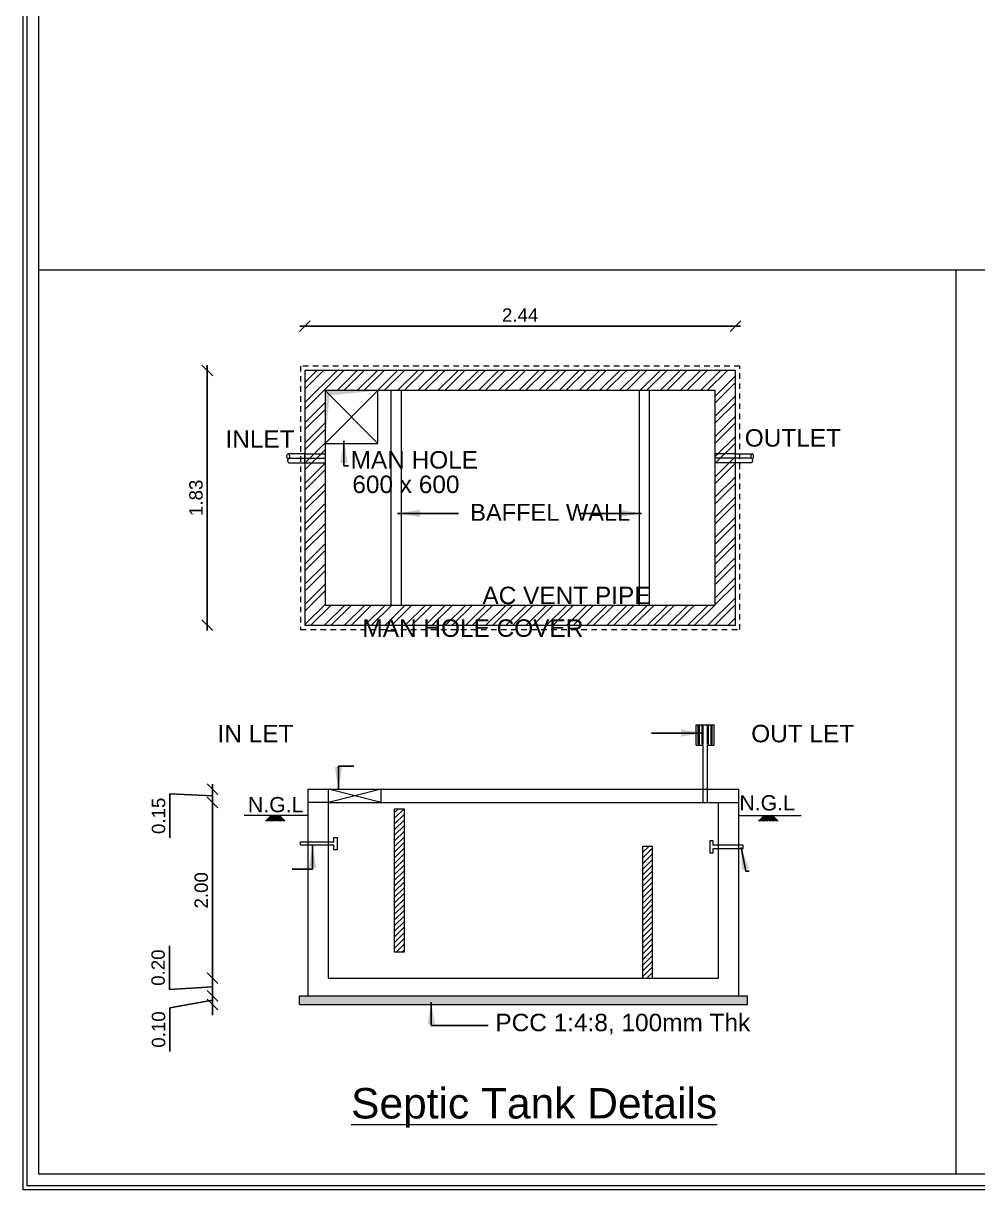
# Model space of a CAD drawing. Header units: metres. Extents: x 0 to 413, y 0 to 124.
# Drawn here: x 0 to 21.41, y 0 to 26.17 of the extents above; entities that cross this region are included whole.
import ezdxf
from ezdxf.enums import TextEntityAlignment as Align

# ---------------------------------------------------------------- set-up
doc = ezdxf.new("R2010")
doc.units = ezdxf.units.M
doc.header["$LTSCALE"] = 0.5
doc.header["$MEASUREMENT"] = 0
doc.linetypes.add('HIDDEN2', pattern=[0.1875, 0.125, -0.0625])
doc.layers.add('DIM', color=5, linetype='Continuous')
doc.layers.add('JSC-F-Hatch', color=8, linetype='Continuous', lineweight=13)
doc.styles.add('CORPORATION', font='arial.ttf')
doc.styles.get("Standard").update_dxf_attribs({"font": 'arial.ttf'})
doc.dimstyles.new('Dim-outter', dxfattribs={"dimtxt": 1, "dimasz": 1, "dimexe": 0, "dimexo": 0, "dimgap": 1, "dimtad": 1, "dimlfac": -1, "dimzin": 3, "dimdsep": 46, "dimtxsty": 'CORPORATION', "dimblk": 'ARCHTICK', "dimcen": 0.125, "dimclrd": 8, "dimclre": 8, "dimclrt": 256, "dimazin": 0, "dimtfac": 0.5, "dimtix": 1, "dimtmove": 2, "dimatfit": 3, "dimfxl": 0, "dimtolj": 1, "dimtzin": 0, "dimarcsym": 0})
doc.dimstyles.new('Dimension_Inner', dxfattribs={"dimtxt": 0.23, "dimasz": 0.17, "dimexe": 0.18, "dimexo": 0.0625, "dimgap": 0.1, "dimtad": 1, "dimzin": 0, "dimdsep": 46, "dimtxsty": 'Standard', "dimblk": 'ARCHTICK', "dimcen": 0.09, "dimdle": 0.115, "dimse1": 1, "dimse2": 1, "dimclrd": 8, "dimclre": 3, "dimclrt": 9, "dimadec": 0, "dimazin": 0, "dimtfac": 1, "dimtix": 1, "dimtofl": 0, "dimtmove": 1, "dimatfit": 0, "dimfxl": 0, "dimtolj": 1, "dimtzin": 0, "dimarcsym": 0})
pattern_1 = [(45, (-11879.48035, 4057.22685), (-0.0633268216, 0.0633268216), [])]

# ---------------------------------------------------------------- blocks, each defined once
blk = doc.blocks.new('_ArchTick')
at = {"layer": 'DIM', "color": 0, "const_width": 0.15}
blk.add_lwpolyline([(-0.5, -0.5), (0.5, 0.5)], dxfattribs=at)
blk = doc.blocks.new('_Oblique')
at = {"color": 0, "linetype": 'ByBlock', "lineweight": -2}
blk.add_line((-0.5, -0.5), (0.5, 0.5), dxfattribs=at)
blk = doc.blocks.new('*D131')
at = {"color": 8, "linetype": 'ByBlock', "lineweight": -3, "ltscale": 0.01}
blk.add_line((6.2, 19.371), (16.088, 19.371), dxfattribs=at)
at = {"layer": 'Defpoints', "color": 0, "linetype": 'ByBlock', "ltscale": 0.01}
for p in [(15.973, 19.371), (6.315, 17.829), (15.973, 17.829)]:
    blk.add_point(p, dxfattribs=at)
at = {"color": 8, "linetype": 'ByBlock', "lineweight": -3, "ltscale": 0.01, "xscale": 0.24, "yscale": 0.24, "zscale": 0.24, "rotation": 180}
blk.add_blockref('_Oblique', (6.315, 19.371), dxfattribs=at)
at = {"color": 8, "linetype": 'ByBlock', "lineweight": -3, "ltscale": 0.01, "xscale": 0.24, "yscale": 0.24, "zscale": 0.24}
blk.add_blockref('_Oblique', (15.973, 19.371), dxfattribs=at)
at = {"color": 9, "linetype": 'ByBlock', "lineweight": 20, "ltscale": 0.01, "insert": (11.144, 19.622), "char_height": 0.3, "attachment_point": 5}
blk.add_mtext('\\A1;2.44', dxfattribs=at)
blk = doc.blocks.new('*D141')
at = {"color": 8, "linetype": 'ByBlock', "lineweight": -3, "ltscale": 0.01}
blk.add_line((4.127, 18.495), (4.127, 12.548), dxfattribs=at)
at = {"layer": 'Defpoints', "color": 0, "linetype": 'ByBlock', "ltscale": 0.01}
for p in [(6.315, 18.38), (4.127, 12.663), (6.315, 12.663)]:
    blk.add_point(p, dxfattribs=at)
at = {"color": 8, "linetype": 'ByBlock', "lineweight": -3, "ltscale": 0.01, "xscale": 0.24, "yscale": 0.24, "zscale": 0.24}
for p, rotation in [((4.127, 18.38), 90), ((4.127, 12.663), 270)]:
    blk.add_blockref('_Oblique', p, dxfattribs=dict(at, rotation=rotation))
at = {"color": 9, "linetype": 'ByBlock', "lineweight": 20, "ltscale": 0.01, "insert": (3.874, 15.522), "char_height": 0.3, "attachment_point": 5, "rotation": 90}
blk.add_mtext('\\A1;1.83', dxfattribs=at)
blk = doc.blocks.new('A$C72AE6952')
at = {"layer": 'JSC-F-Hatch', "ltscale": 2}
for p, q in [((-178, 0), (-411, -237)), ((-118, 0), (-352, -237)), ((-59, 0), (-293, -237)), ((0, 0), (-233, -237)), ((-178, 0), (56, -237)), ((59, 0), (-174, -237)), ((-118, 0), (115, -237)), ((118, 0), (-115, -237)), ((-59, 0), (174, -237)), ((178, 0), (-56, -237)), ((0, 0), (233, -237)), ((59, 0), (293, -237)), ((118, 0), (352, -237)), ((178, 0), (411, -237))]:
    blk.add_line(p, q, dxfattribs=at)
blk = doc.blocks.new('*D146')
at = {"color": 8, "linetype": 'ByBlock', "lineweight": -3, "ltscale": 0.01}
blk.add_line((4.245, 8.803), (4.245, 4.63), dxfattribs=at)
at = {"layer": 'Defpoints', "color": 0, "linetype": 'ByBlock', "ltscale": 0.01}
for p in [(14.744, 8.688), (4.245, 4.745), (14.744, 4.745)]:
    blk.add_point(p, dxfattribs=at)
at = {"color": 8, "linetype": 'ByBlock', "lineweight": -3, "ltscale": 0.01, "xscale": 0.24, "yscale": 0.24, "zscale": 0.24}
for p, rotation in [((4.245, 8.688), 90), ((4.245, 4.745), 270)]:
    blk.add_blockref('_Oblique', p, dxfattribs=dict(at, rotation=rotation))
at = {"color": 9, "linetype": 'ByBlock', "lineweight": 20, "ltscale": 0.01, "insert": (3.992, 6.716), "char_height": 0.3, "attachment_point": 5, "rotation": 90}
blk.add_mtext('\\A1;2.00', dxfattribs=at)
blk = doc.blocks.new('*D147')
at = {"color": 8, "linetype": 'ByBlock', "lineweight": -3, "ltscale": 0.01}
for p, q in [((3.278, 4.492), (3.278, 5.471)), ((4.245, 4.86), (4.245, 4.236)), ((4.245, 4.548), (3.278, 4.492))]:
    blk.add_line(p, q, dxfattribs=at)
at = {"layer": 'Defpoints', "color": 0, "linetype": 'ByBlock', "ltscale": 0.01}
for p in [(6.842, 4.745), (4.245, 4.351), (6.842, 4.351)]:
    blk.add_point(p, dxfattribs=at)
at = {"color": 8, "linetype": 'ByBlock', "lineweight": -3, "ltscale": 0.01, "xscale": 0.24, "yscale": 0.24, "zscale": 0.24}
for p, rotation in [((4.245, 4.745), 90), ((4.245, 4.351), 270)]:
    blk.add_blockref('_Oblique', p, dxfattribs=dict(at, rotation=rotation))
at = {"color": 9, "linetype": 'ByBlock', "lineweight": 20, "ltscale": 0.01, "insert": (3.025, 4.982), "char_height": 0.3, "attachment_point": 5, "rotation": 90}
blk.add_mtext('\\A1;0.20', dxfattribs=at)
blk = doc.blocks.new('*D148')
at = {"color": 8, "linetype": 'ByBlock', "lineweight": -3, "ltscale": 0.01}
for p, q in [((4.245, 4.351), (4.245, 4.591)), ((4.245, 4.253), (3.287, 4.082)), ((4.245, 4.351), (4.245, 4.154)), ((3.287, 4.082), (3.287, 3.103)), ((4.245, 4.154), (4.245, 3.914))]:
    blk.add_line(p, q, dxfattribs=at)
at = {"layer": 'Defpoints', "color": 0, "linetype": 'ByBlock', "ltscale": 0.01}
for p in [(6.192, 4.351), (4.245, 4.154), (6.192, 4.154)]:
    blk.add_point(p, dxfattribs=at)
at = {"color": 8, "linetype": 'ByBlock', "lineweight": -3, "ltscale": 0.01, "xscale": 0.24, "yscale": 0.24, "zscale": 0.24}
for p, rotation in [((4.245, 4.351), 270), ((4.245, 4.154), 90)]:
    blk.add_blockref('_Oblique', p, dxfattribs=dict(at, rotation=rotation))
at = {"color": 9, "linetype": 'ByBlock', "lineweight": 20, "ltscale": 0.01, "insert": (3.034, 3.593), "char_height": 0.3, "attachment_point": 5, "rotation": 90}
blk.add_mtext('\\A1;0.10', dxfattribs=at)
blk = doc.blocks.new('*D140')
at = {"color": 8, "linetype": 'ByBlock', "lineweight": -3, "ltscale": 0.01}
for p, q in [((4.245, 9.098), (4.245, 8.573)), ((4.245, 8.835), (3.287, 8.878)), ((3.287, 8.878), (3.287, 7.896))]:
    blk.add_line(p, q, dxfattribs=at)
at = {"layer": 'Defpoints', "color": 0, "linetype": 'ByBlock', "ltscale": 0.01}
for p in [(6.192, 8.983), (4.245, 8.688), (6.192, 8.688)]:
    blk.add_point(p, dxfattribs=at)
at = {"color": 8, "linetype": 'ByBlock', "lineweight": -3, "ltscale": 0.01, "xscale": 0.24, "yscale": 0.24, "zscale": 0.24}
for p, rotation in [((4.245, 8.983), 90), ((4.245, 8.688), 270)]:
    blk.add_blockref('_Oblique', p, dxfattribs=dict(at, rotation=rotation))
at = {"color": 9, "linetype": 'ByBlock', "lineweight": 20, "ltscale": 0.01, "insert": (3.034, 8.387), "char_height": 0.3, "attachment_point": 5, "rotation": 90}
blk.add_mtext('\\A1;0.15', dxfattribs=at)

msp = doc.modelspace()

# ---------------------------------------------------------------- hatches: boundary and pattern name
at = {"lineweight": 20, "ltscale": 10}
h = msp.add_hatch(dxfattribs=at)
h.set_pattern_fill('ANSI32', color=256, scale=0.853783)
h.set_pattern_definition([(45, (-47073.68333, -909.7852), (-0.2263933873, 0.2263933873), []), (45, (-47073.5324, -909.7852), (-0.2263933873, 0.2263933873), [])])
h.paths.add_polyline_path([(6.315, 12.663), (15.973, 12.663), (15.973, 18.38), (6.315, 18.38)])
h.paths.add_polyline_path([(6.768, 13.117), (15.519, 13.117), (15.519, 17.926), (6.768, 17.926)], flags=16)
h = msp.add_hatch(dxfattribs=at)
h.set_pattern_fill('ANSI31', color=256, scale=0.716461)
h.set_pattern_definition(pattern_1)
h.paths.add_polyline_path([(8.321, 5.337), (8.547, 5.337), (8.547, 8.54), (8.321, 8.54)])
h = msp.add_hatch(dxfattribs=at)
h.set_pattern_fill('ANSI31', color=256, scale=0.716461)
h.set_pattern_definition(pattern_1)
h.paths.add_polyline_path([(13.889, 4.745), (14.115, 4.745), (14.115, 7.702), (13.889, 7.702)])
h = msp.add_hatch(dxfattribs=at)
h.set_pattern_fill('AR-CONC,_O', color=256, scale=0.021485)
h.set_pattern_definition([(50, (-5718.97141, -3026.38798), (0.154100562, -0.0134820523), [0.0161134585, -0.177248043]), (355, (-5718.97141, -3026.38798), (-0.0298101847, 0.161605556), [0.0128907668, -0.1417984345]), (100.4514, (-5718.95857, -3026.3891), (0.124290492, 0.1481234056), [0.013694332, -0.1506376573]), (46.1842, (-5718.9714, -3026.345), (0.229292591, -0.035561117), [0.024170188, -0.265872065]), (96.6356, (-5718.9523, -3026.34797), (0.200808649, 0.209285438), [0.020541499, -0.22595645]), (351.1842, (-5718.9714, -3026.345), (0.200808486, 0.209285595), [0.01933615, -0.212697652]), (21, (-5718.94992, -3026.35575), (0.1282431599, -0.0865011036), [0.0161134585, -0.177248043]), (326, (-5718.94992, -3026.35575), (0.0522753533, 0.1557956684), [0.0128907668, -0.1417984345]), (71.4514, (-5718.93924, -3026.36296), (0.1805185657, 0.0692944235), [0.013694332, -0.1506376573]), (37.5, (-5718.97141, -3026.38798), (0.00261249765, 0.0715209505), [0, -0.1400796656, 0, -0.1439468956, 0, -0.1423355497]), (7.5, (-5718.97141, -3026.38798), (0.0565194675, 0.08473782315), [0, -0.0820712151, 0, -0.1368569739, 0, -0.0542486435]), (327.5, (-5719.01932, -3026.38798), (0.11468967535, -0.0048458265), [0, -0.0537115282, 0, -0.167579968, 0, -0.2223657268]), (317.5, (-5719.0408, -3026.38798), (0.1252952815, 0.0215071663), [0, -0.0698249867, 0, -0.1112902864, 0, -0.157911893])])
h.paths.add_polyline_path([(16.244, 4.351), (6.192, 4.351), (6.192, 4.154), (16.244, 4.154)])

# ---------------------------------------------------------------- linework, layer by layer
at = {"linetype": 'ByBlock', "lineweight": 20}
for p, q in [((0.351, 20.636), (153.942, 20.636)), ((20.92, 20.636), (20.92, 0.351))]:
    msp.add_line(p, q, dxfattribs=at)
at = {"lineweight": 20, "ltscale": 10}
for p, q in [((6.768, 16.744), (7.951, 17.926)), ((7.951, 16.744), (6.768, 17.926)), ((8.246, 17.926), (8.246, 13.117)), ((8.473, 17.926), (8.473, 13.117)), ((13.814, 17.926), (13.814, 13.117)), ((14.041, 17.926), (14.041, 13.117)), ((6.315, 16.507), (6.768, 16.507)), ((15.973, 16.507), (15.519, 16.507)), ((5.951, 16.409), (6.768, 16.409)), ((6.315, 16.31), (6.768, 16.31)), ((16.336, 16.409), (15.519, 16.409)), ((15.973, 16.31), (15.519, 16.31)), ((15.089, 9.969), (15.089, 10.43)), ((15.089, 10.43), (15.499, 10.43)), ((15.14, 9.993), (15.14, 10.405)), ((15.165, 10.405), (15.14, 10.405)), ((15.165, 9.993), (15.165, 10.405)), ((15.224, 9.993), (15.224, 10.405)), ((15.249, 10.405), (15.224, 10.405)), ((15.249, 9.993), (15.249, 10.405)), ((15.347, 9.993), (15.347, 10.405)), ((15.347, 10.405), (15.372, 10.405)), ((15.372, 9.993), (15.372, 10.405)), ((15.427, 9.993), (15.427, 10.405)), ((15.451, 10.405), (15.427, 10.405)), ((15.451, 9.993), (15.451, 10.405)), ((15.499, 9.969), (15.499, 10.43)), ((15.089, 9.969), (15.249, 9.969)), ((15.14, 9.993), (15.165, 9.993)), ((15.224, 9.993), (15.249, 9.993)), ((15.249, 8.688), (15.249, 9.969)), ((15.249, 8.688), (15.249, 9.969)), ((15.372, 9.993), (15.347, 9.993)), ((15.347, 8.688), (15.347, 9.969)), ((15.347, 9.969), (15.499, 9.969)), ((15.427, 9.993), (15.451, 9.993)), ((6.389, 4.351), (6.389, 8.983)), ((6.389, 8.983), (16.047, 8.983)), ((6.842, 8.688), (6.842, 8.983)), ((8.025, 8.983), (6.842, 8.688)), ((8.025, 8.688), (6.842, 8.983)), ((8.025, 8.688), (8.025, 8.983)), ((8.025, 8.688), (8.025, 8.983)), ((16.047, 4.351), (16.047, 8.983)), ((6.842, 8.688), (6.389, 8.688)), ((6.842, 4.745), (6.842, 8.688)), ((6.842, 8.688), (15.594, 8.688)), ((15.594, 4.745), (15.594, 8.688)), ((15.594, 8.688), (16.047, 8.688)), ((6.389, 8.392), (4.954, 8.392)), ((16.047, 8.392), (17.448, 8.392)), ((6.842, 4.745), (15.594, 4.745)), ((6.192, 4.351), (16.244, 4.351)), ((6.192, 4.154), (6.192, 4.351)), ((16.244, 4.154), (16.244, 4.351)), ((6.192, 4.154), (16.244, 4.154))]:
    msp.add_line(p, q, dxfattribs=at)
at = {"linetype": 'ByBlock', "lineweight": 20}
for points in [[(0, 110.639), (176.803, 110.639), (176.803, 0), (0, 0)], [(0.088, 110.551), (176.715, 110.551), (176.715, 0.088), (0.088, 0.088)], [(0.351, 110.288), (176.452, 110.288), (176.452, 0.351), (0.351, 0.351)]]:
    msp.add_lwpolyline(points, close=True, dxfattribs=at)
at = {"linetype": 'HIDDEN2', "lineweight": 20, "ltscale": 2}
msp.add_lwpolyline([(6.216, 12.565), (16.071, 12.565), (16.071, 18.478), (6.216, 18.478)], close=True, dxfattribs=at)
at = {"lineweight": 20, "ltscale": 10}
for points in [[(6.315, 12.663), (15.973, 12.663), (15.973, 18.38), (6.315, 18.38)], [(6.768, 13.117), (15.519, 13.117), (15.519, 17.926), (6.768, 17.926)], [(8.321, 5.337), (8.547, 5.337), (8.547, 8.54), (8.321, 8.54)], [(6.22, 7.801), (6.965, 7.801), (6.965, 7.899), (7.04, 7.899), (7.04, 7.628), (6.965, 7.628), (6.965, 7.727), (6.22, 7.727)], [(13.889, 4.745), (14.115, 4.745), (14.115, 7.702), (13.889, 7.702)], [(16.146, 7.727), (15.471, 7.727), (15.471, 7.825), (15.396, 7.825), (15.396, 7.554), (15.471, 7.554), (15.471, 7.653), (16.146, 7.653)]]:
    msp.add_lwpolyline(points, close=True, dxfattribs=at)
msp.add_lwpolyline([(6.768, 16.744), (7.951, 16.744), (7.951, 17.926)], dxfattribs=at)
for points in [[(5.939, 16.4, -0.628986), (5.942, 16.507, -0.580927), (5.939, 16.4, 0.497005), (5.963, 16.31), (6.315, 16.31), (6.315, 16.507), (5.942, 16.507)], [(16.348, 16.4, 0.628986), (16.346, 16.507, 0.580927), (16.348, 16.4, -0.497005), (16.324, 16.31), (15.973, 16.31), (15.973, 16.507), (16.345, 16.507)]]:
    msp.add_lwpolyline(points, format="xyb", dxfattribs=at)
msp.add_solid([(6.768, 16.744), (6.768, 17.926), (6.869, 17.823), (7.951, 17.926)], dxfattribs=at)

# ---------------------------------------------------------------- block references
for p, xscale, yscale, zscale in [((5.652, 8.392), 0.000537563251408, 0.000537563251408, 0.000537563251408), ((16.712, 8.392), -0.000537563251408, 0.0005375632513969, 0.0005375632514497)]:
    msp.add_blockref('A$C72AE6952', p, dxfattribs=dict(at, xscale=xscale, yscale=yscale, zscale=zscale))

# ---------------------------------------------------------------- texts
at = {"lineweight": 20}
for s, height, p in [('INLET', 0.3917, (4.534, 16.645)), ('OUTLET', 0.3917, (16.182, 16.671)), ('MAN HOLE', 0.3917, (7.341, 16.178)), ('600 x 600', 0.3917, (7.38, 15.629)), ('BAFFEL WALL', 0.37908, (10.023, 15.006)), ('AC VENT PIPE', 0.39172, (10.298, 13.136, -15.738)), ('MAN HOLE COVER', 0.39172, (7.606, 12.403, -15.738)), ('IN LET', 0.3917, (4.356, 10.037, -15.738)), ('OUT LET', 0.3917, (16.327, 10.037, -15.738)), ('PCC 1:4:8, 100mm Thk', 0.39172, (10.588, 3.555)), ('%%USeptic Tank Details', 0.68234, (7.352, 1.597))]:
    msp.add_text(s, height=height, dxfattribs=at).set_placement(p)
for p in [(5.661, 8.639), (16.684, 8.679)]:
    msp.add_text('N.G.L', height=0.3412, dxfattribs=at).set_placement(p, align=Align.MIDDLE)

# ---------------------------------------------------------------- dimensions: what is measured, and where the dimension line sits
at = {"linetype": 'ByBlock', "lineweight": 20, "ltscale": 0.01}
dim = msp.add_linear_dim(base=(15.973, 19.371), p1=(6.315, 17.829), p2=(15.973, 17.829), text='2.44', dimstyle='Dimension_Inner', override={"dimtxt": 0.3, "dimasz": 0.24, "dimpost": '\\X', "dimblk1": 'Oblique', "dimblk2": 'Oblique', "dimsah": 1, "dimlwd": 65533}, dxfattribs=at)
dim.commit()
dim.dimension.update_dxf_attribs({"geometry": '*D131', "text_midpoint": (11.144, 19.622)})
for base, p1, p2, text, picture, middle in [((4.127, 12.663), (6.315, 18.38), (6.315, 12.663), '1.83', '*D141', (3.874, 15.522)), ((4.245, 4.745), (14.744, 8.688), (14.744, 4.745), '2.00', '*D146', (3.992, 6.716))]:
    dim = msp.add_linear_dim(base=base, p1=p1, p2=p2, angle=90, text=text, dimstyle='Dimension_Inner', override={"dimtxt": 0.3, "dimasz": 0.24, "dimpost": '\\X', "dimblk1": 'Oblique', "dimblk2": 'Oblique', "dimsah": 1, "dimlwd": 65533}, dxfattribs=at)
    dim.commit()
    dim.dimension.update_dxf_attribs({"geometry": picture, "text_midpoint": middle})
for base, p1, p2, text, picture, middle in [((4.245, 8.688), (6.192, 8.983), (6.192, 8.688), '0.15', '*D140', (3.287, 8.778)), ((4.245, 4.351), (6.842, 4.745), (6.842, 4.351), '0.20', '*D147', (3.278, 4.592)), ((4.245, 4.154), (6.192, 4.351), (6.192, 4.154), '0.10', '*D148', (3.287, 3.982))]:
    dim = msp.add_linear_dim(base=base, p1=p1, p2=p2, angle=90, text=text, dimstyle='Dimension_Inner', override={"dimtxt": 0.3, "dimasz": 0.24, "dimpost": '\\X', "dimblk1": 'Oblique', "dimblk2": 'Oblique', "dimsah": 1, "dimlwd": 65533}, dxfattribs=at)
    dim.commit()
    dim.dimension.update_dxf_attribs({"geometry": picture, "text_midpoint": middle, "dimtype": 160})

# ---------------------------------------------------------------- leaders
at = {"lineweight": 20, "ltscale": 10}
for points in [[(7.191, 16.802), (7.191, 16.243), (7.296, 16.243)], [(8.396, 15.172), (9.761, 15.172)], [(13.869, 15.172), (12.504, 15.172)], [(15.249, 10.245), (14.091, 10.245)], [(7.069, 8.983), (7.069, 9.501), (7.416, 9.501)], [(6.488, 7.727), (6.488, 7.189), (6.027, 7.189)], [(16.099, 7.678), (16.204, 7.146), (16.283, 7.146)], [(9.15, 4.208), (9.15, 3.682), (10.426, 3.682)]]:
    msp.add_leader(points, dimstyle='Dim-outter', override={"dimasz": 0.5, "dimtad": 0, "dimfxl": 3, "dimfxlon": 1}, dxfattribs=at)

doc.saveas('drawing.dxf')
